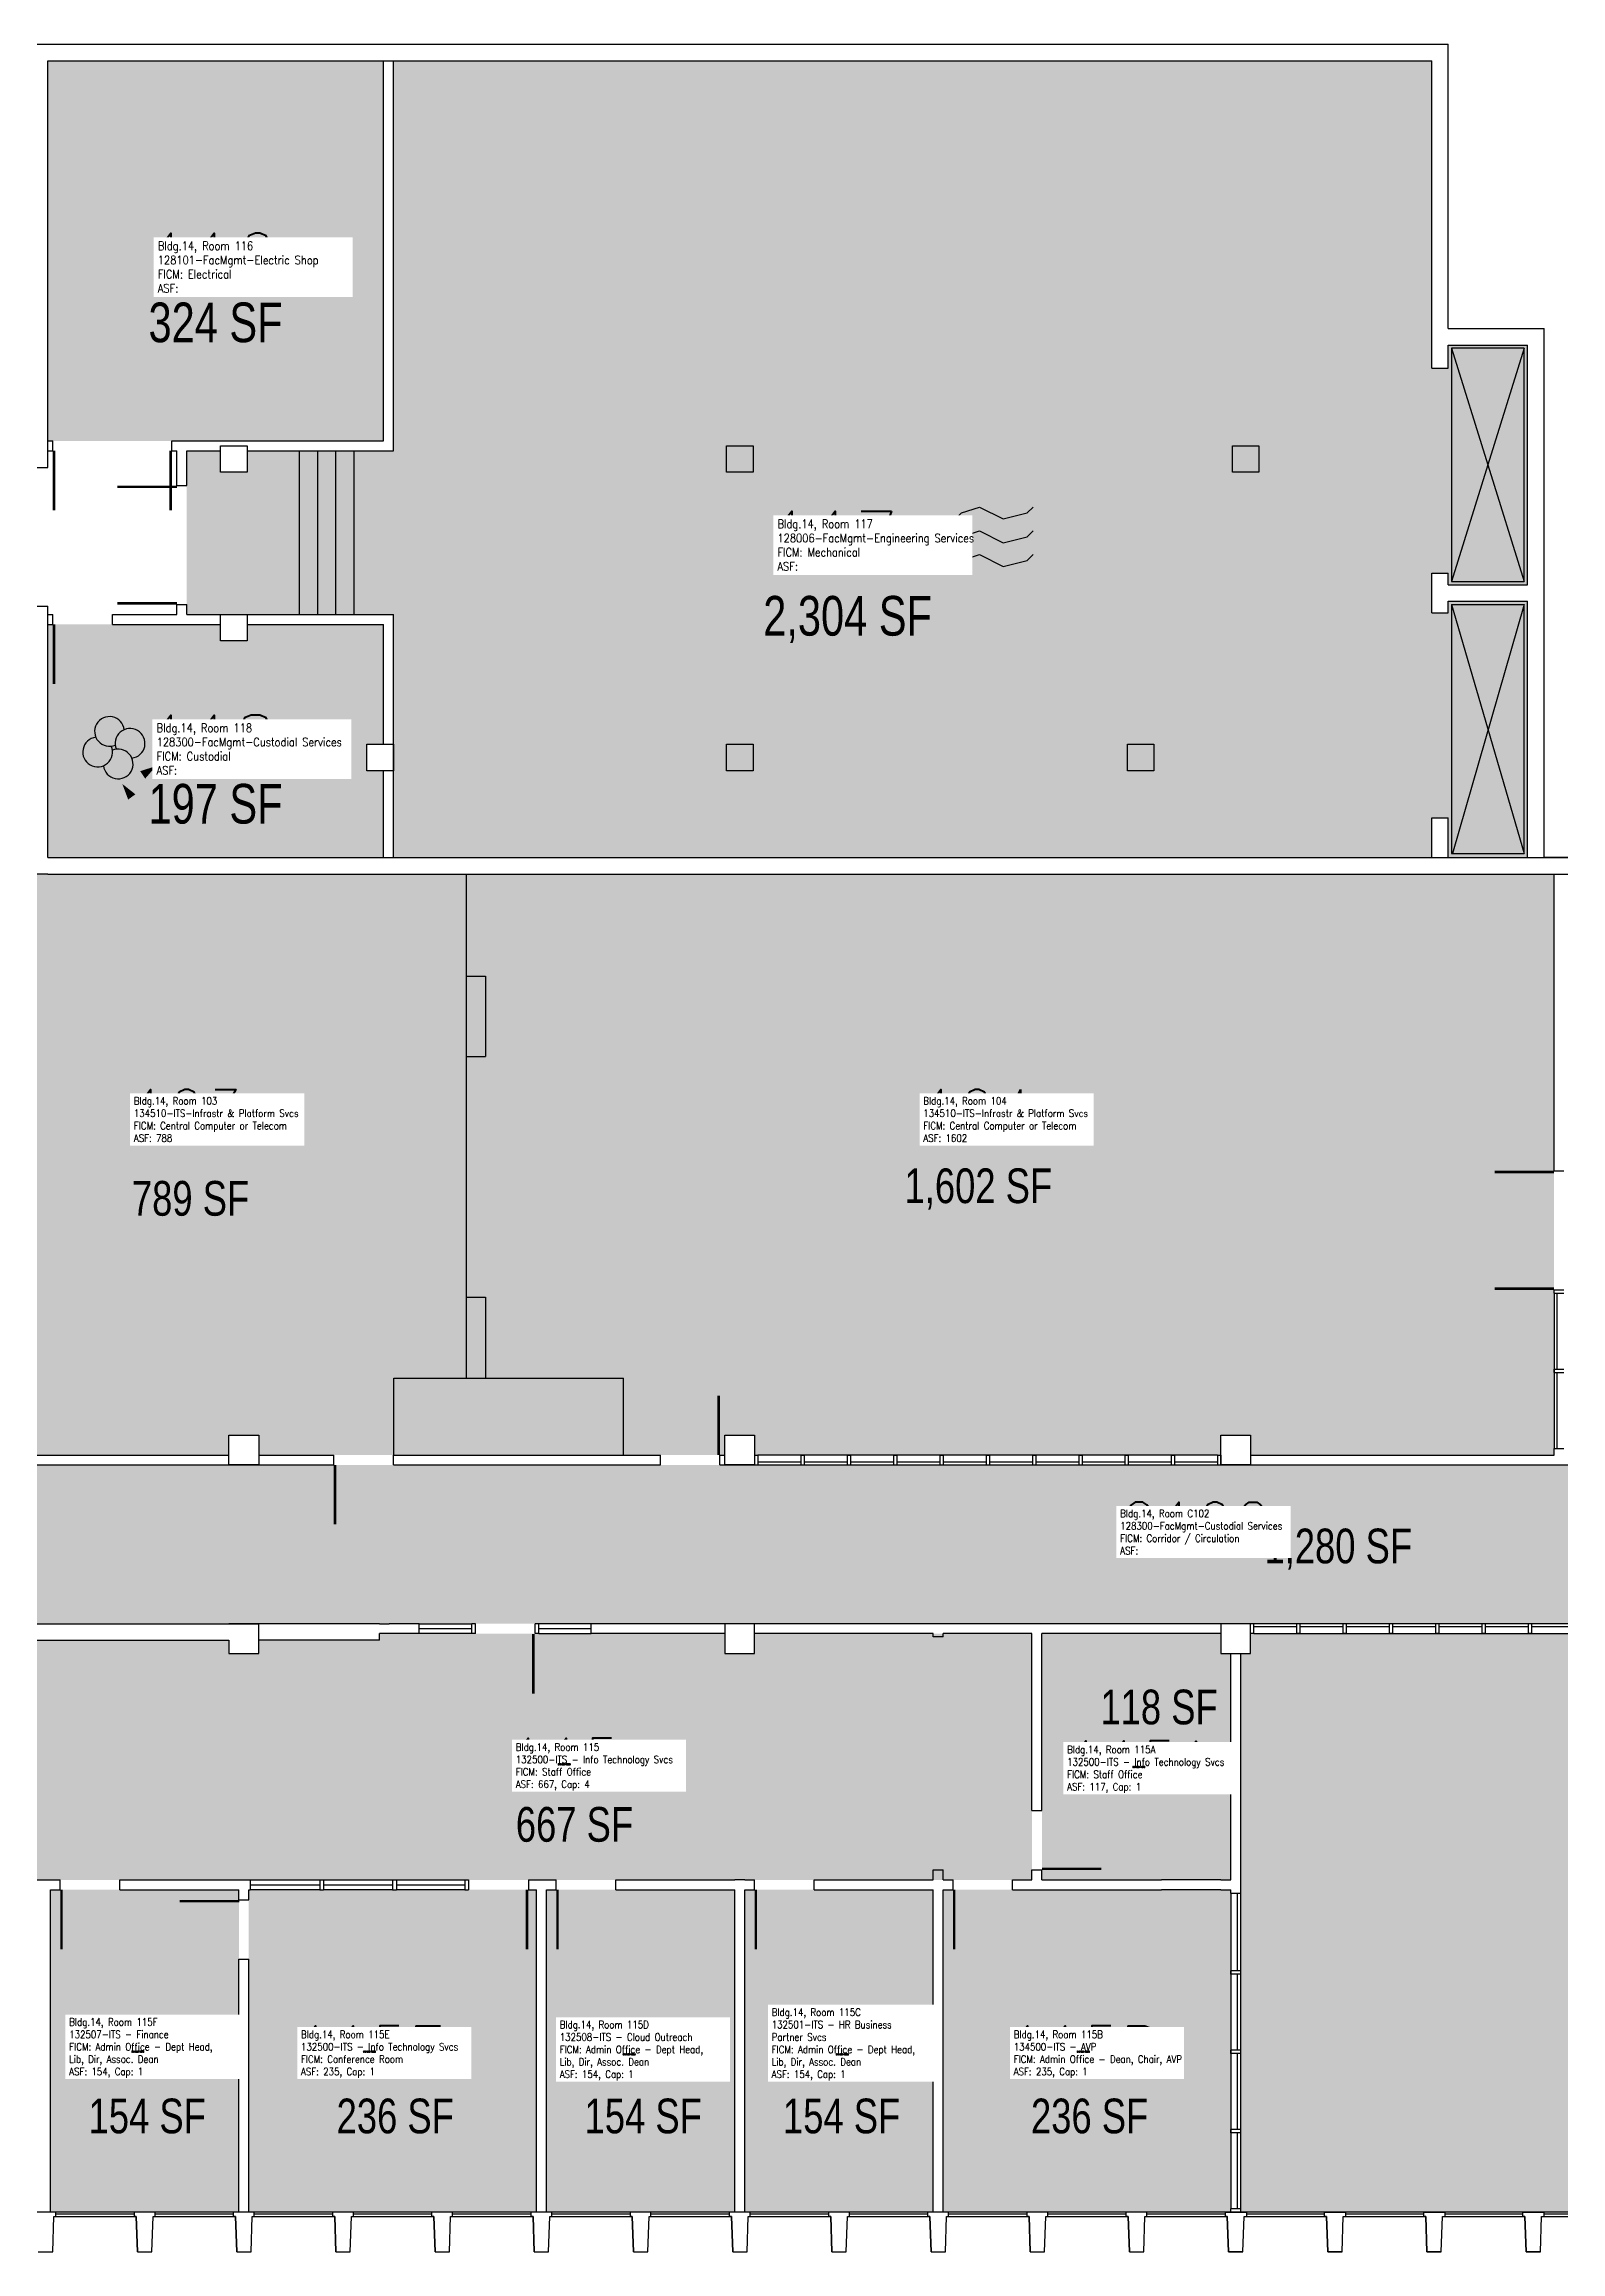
# Model space of a CAD drawing. Header units: inches. Extents: x -522 to 2084, y -844 to 492.
# Drawn here: x -2 to 915, y -844 to 492 of the extents above; entities that cross this region are included whole.
import ezdxf
from ezdxf.enums import TextEntityAlignment as Align

# ---------------------------------------------------------------- set-up
doc = ezdxf.new("R2010")
doc.units = ezdxf.units.IN
doc.header["$LTSCALE"] = 100
doc.header["$MEASUREMENT"] = 0
doc.layers.get('0').update_dxf_attribs({"linetype": 'CONTINUOUS'})
for name, color, linetype in [('A-DOOR', 2, 'CONTINUOUS'), ('A-FLOR', 3, 'CONTINUOUS'), ('A-GLAZ', 1, 'CONTINUOUS'), ('A-GLAZ-SILL', 2, 'CONTINUOUS'), ('A-IDEN-CNUM', 7, 'CONTINUOUS'), ('A-IDEN-ICON', 4, 'CONTINUOUS'), ('A-IDEN-RNUM', 7, 'CONTINUOUS'), ('A-IDEN-SNUM', 4, 'CONTINUOUS'), ('A-IDEN-VNUM', 4, 'CONTINUOUS'), ('A-WALL', 5, 'CONTINUOUS'), ('AREA-TEXT', 3, 'CONTINUOUS'), ('Rooms-Category-Color', 7, 'CONTINUOUS'), ('Rooms-College-Color', 7, 'CONTINUOUS'), ('Rooms-Department-Color', 7, 'CONTINUOUS'), ('Rooms-Division-Color', 7, 'CONTINUOUS'), ('Rooms-Information', 7, 'CONTINUOUS')]:
    doc.layers.add(name, color=color, linetype=linetype)
doc.styles.add('AREA', font='arial.ttf', dxfattribs={"width": 0.75, "height": 24})
doc.styles.add('ROOMSNUMBER', font='TXT.SHX', dxfattribs={"height": 0.03})
doc.styles.add('ROOMVNUMBER', font='simplex.shx', dxfattribs={"width": 0.85})

# ---------------------------------------------------------------- blocks, each defined once
blk = doc.blocks.new('CPGRNDS')
at = {"const_width": 0.015}
blk.add_lwpolyline([(0.0221, -0.0007, -0.459437), (-0.0032, -0.0825, 2.614735)], format="xyb", dxfattribs=at)
for points in [[(0.0335, -0.0307, 0.015, 0, 0), (0.056, -0.0158, 0, 0, 0)], [(0.0151, -0.0677, 0.015, 0, 0), (-0.0007, -0.046, 0, 0, 0)]]:
    blk.add_lwpolyline(points, format="xyseb")
for centre, start, end in [((-0.0223, 0.0423), 6.8699, 293.1301), ((0.0123, 0.0223), 276.8699, 203.1301), ((-0.0423, 0.0077), 96.8699, 23.1301), ((-0.0077, -0.0123), 186.8699, 113.1301)]:
    blk.add_arc(centre, 0.025, start, end)
blk = doc.blocks.new('CPELECT')
blk.add_lwpolyline([(0.0623, 0.0629, 0, 0.03, 0), (0.0105, -0.0168, 0.03, 0.03, 0), (-0.0105, 0.0068, 0.03, 0, 0), (-0.0623, -0.0729, 0.03, 0, 0)], format="xyseb")
blk = doc.blocks.new('CPMECH')
for p, q in [((0.015, 0.035), (0.045, 0.045)), ((0.045, 0.045), (0.085, 0.025)), ((0.125, 0.035), (0.135, 0.045)), ((0.005, 0.025), (0.015, 0.035)), ((0.015, -0.005), (0.045, 0.005)), ((0.045, 0.005), (0.085, -0.015)), ((0.085, 0.025), (0.125, 0.035)), ((0.125, -0.005), (0.135, 0.005)), ((0.005, -0.015), (0.015, -0.005)), ((0.015, -0.045), (0.045, -0.035)), ((0.045, -0.035), (0.085, -0.055)), ((0.085, -0.015), (0.125, -0.005)), ((0.125, -0.045), (0.135, -0.035)), ((0.005, -0.055), (0.015, -0.045)), ((0.085, -0.055), (0.125, -0.045))]:
    blk.add_line(p, q)
for points in [[(-0.025, -0.005, 0, 0.02, 0), (-0.025, 0.035, 0.02, 0.02, 0), (-0.025, 0.055, 0.02, 0, 0), (-0.025, 0.065, 0, 0, 0)], [(-0.025, -0.005, 0, 0.02, 0), (-0.025, -0.045, 0.02, 0.02, 0), (-0.025, -0.065, 0.02, 0, 0), (-0.025, -0.075, 0, 0, 0)]]:
    blk.add_lwpolyline(points, format="xyseb")
at = {"const_width": 0.0075}
blk.add_lwpolyline([(-0.0682, -0.0069, 1), (-0.0618, -0.0031, 1)], format="xyb", close=True, dxfattribs=at)
at = {"const_width": 0.015}
blk.add_lwpolyline([(-0.025, -0.005), (-0.065, -0.005)], dxfattribs=at)

msp = doc.modelspace()

# ---------------------------------------------------------------- hatches: boundary and pattern name
at = {"layer": 'Rooms-Category-Color', "true_color": 0xadadad}
for points in [[(0, 482), (203, 482), (203, 252), (0, 252)], [(209, 482), (837, 482), (837, 296), (847, 296), (847, 310), (895, 310), (895, 165), (847, 165), (847, 172), (837, 172), (837, 148), (847, 148), (847, 155), (895, 155), (895, 0), (847, 0), (847, 24), (837, 24), (837, 0), (209, 0), (209, 147), (84, 147), (84, 246), (104.5, 246), (104.5, 233), (120.5, 233), (120.5, 246), (209, 246)], [(0, 141), (104.5, 141), (104.5, 131), (120.5, 131), (120.5, 141), (203, 141), (203, 68.5), (193, 68.5), (193, 52.5), (203, 52.5), (203, 0), (0, 0)], [(-179, -463.5), (-179, -367.5), (1740, -367.5), (1740, -459), (1736, -459), (1736, -463.5), (1724, -463.5), (1724, -465.5), (1684, -465.5), (1684, -463.5)]]:
    msp.add_hatch(color=253, dxfattribs=at).paths.add_polyline_path(points)
at = {"layer": 'Rooms-Category-Color', "true_color": 0xe3c5e1}
for points in [[(253.3, -361.5), (127.5, -361.5), (127.5, -349.5), (109.5, -349.5), (109.5, -361.5), (-70.5, -361.5), (-70.5, -10), (253.3, -10)], [(253.3, -10), (911, -10), (911, -361.5), (727.5, -361.5), (727.5, -349.5), (709.5, -349.5), (709.5, -361.5), (427.5, -361.5), (427.5, -349.5), (409.5, -349.5), (409.5, -361.5), (253.3, -361.5), (253.3, -315)]]:
    msp.add_hatch(color=254, dxfattribs=at).paths.add_polyline_path(points)
at = {"layer": 'Rooms-Category-Color', "true_color": 0xfa9ba3}
for points in [[(-59.3, -473.5), (109.5, -473.5), (109.5, -481.5), (127.5, -481.5), (127.5, -473.5), (200.5, -473.5), (200.5, -469.5), (409.5, -469.5), (409.5, -481.5), (427.5, -481.5), (427.5, -469.5), (595.2, -469.5), (595.2, -618.5), (-59.3, -618.5)], [(601.2, -469.5), (709.5, -469.5), (709.5, -481.5), (715.5, -481.5), (715.5, -618.5), (601.2, -618.5)], [(1309.5, -481.5), (1327.5, -481.5), (1327.5, -473.5), (1435.5, -473.5), (1435.5, -819.5), (1318.6, -819.5), (721.5, -819.5), (721.5, -481.5), (727.5, -481.5), (727.5, -469.5), (1009.5, -469.5), (1009.5, -481.5), (1027.5, -481.5), (1027.5, -469.5), (1309.5, -469.5)], [(1.5, -624.5), (115.5, -624.5), (115.5, -819.5), (1.5, -819.5)], [(121.5, -624.5), (295.5, -624.5), (295.5, -819.5), (121.5, -819.5)], [(301.5, -624.5), (415.5, -624.5), (415.5, -819.5), (301.5, -819.5)], [(421.5, -624.5), (535.5, -624.5), (535.5, -819.5), (421.5, -819.5)], [(541.5, -624.5), (715.5, -624.5), (715.5, -819.5), (541.5, -819.5)]]:
    msp.add_hatch(color=241, dxfattribs=at).paths.add_polyline_path(points)
at = {"layer": 'Rooms-College-Color', "true_color": 0xadadad}
for points in [[(0, 482), (203, 482), (203, 252), (0, 252)], [(209, 482), (837, 482), (837, 296), (847, 296), (847, 310), (895, 310), (895, 165), (847, 165), (847, 172), (837, 172), (837, 148), (847, 148), (847, 155), (895, 155), (895, 0), (847, 0), (847, 24), (837, 24), (837, 0), (209, 0), (209, 147), (84, 147), (84, 246), (104.5, 246), (104.5, 233), (120.5, 233), (120.5, 246), (209, 246)], [(0, 141), (104.5, 141), (104.5, 131), (120.5, 131), (120.5, 141), (203, 141), (203, 68.5), (193, 68.5), (193, 52.5), (203, 52.5), (203, 0), (0, 0)], [(-179, -463.5), (-179, -367.5), (1740, -367.5), (1740, -459), (1736, -459), (1736, -463.5), (1724, -463.5), (1724, -465.5), (1684, -465.5), (1684, -463.5)]]:
    msp.add_hatch(color=253, dxfattribs=at).paths.add_polyline_path(points)
at = {"layer": 'Rooms-College-Color', "true_color": 0x80bc67}
for points in [[(253.3, -361.5), (127.5, -361.5), (127.5, -349.5), (109.5, -349.5), (109.5, -361.5), (-70.5, -361.5), (-70.5, -10), (253.3, -10)], [(253.3, -10), (911, -10), (911, -361.5), (727.5, -361.5), (727.5, -349.5), (709.5, -349.5), (709.5, -361.5), (427.5, -361.5), (427.5, -349.5), (409.5, -349.5), (409.5, -361.5), (253.3, -361.5), (253.3, -315)], [(-59.3, -473.5), (109.5, -473.5), (109.5, -481.5), (127.5, -481.5), (127.5, -473.5), (200.5, -473.5), (200.5, -469.5), (409.5, -469.5), (409.5, -481.5), (427.5, -481.5), (427.5, -469.5), (595.2, -469.5), (595.2, -618.5), (-59.3, -618.5)], [(601.2, -469.5), (709.5, -469.5), (709.5, -481.5), (715.5, -481.5), (715.5, -618.5), (601.2, -618.5)], [(1309.5, -481.5), (1327.5, -481.5), (1327.5, -473.5), (1435.5, -473.5), (1435.5, -819.5), (1318.6, -819.5), (721.5, -819.5), (721.5, -481.5), (727.5, -481.5), (727.5, -469.5), (1009.5, -469.5), (1009.5, -481.5), (1027.5, -481.5), (1027.5, -469.5), (1309.5, -469.5)], [(1.5, -624.5), (115.5, -624.5), (115.5, -819.5), (1.5, -819.5)], [(121.5, -624.5), (295.5, -624.5), (295.5, -819.5), (121.5, -819.5)], [(301.5, -624.5), (415.5, -624.5), (415.5, -819.5), (301.5, -819.5)], [(421.5, -624.5), (535.5, -624.5), (535.5, -819.5), (421.5, -819.5)], [(541.5, -624.5), (715.5, -624.5), (715.5, -819.5), (541.5, -819.5)]]:
    msp.add_hatch(color=83, dxfattribs=at).paths.add_polyline_path(points)
at = {"layer": 'Rooms-Department-Color', "true_color": 0xacacac}
for points in [[(0, 482), (203, 482), (203, 252), (0, 252)], [(209, 482), (837, 482), (837, 296), (847, 296), (847, 310), (895, 310), (895, 165), (847, 165), (847, 172), (837, 172), (837, 148), (847, 148), (847, 155), (895, 155), (895, 0), (847, 0), (847, 24), (837, 24), (837, 0), (209, 0), (209, 147), (84, 147), (84, 246), (104.5, 246), (104.5, 233), (120.5, 233), (120.5, 246), (209, 246)], [(0, 141), (104.5, 141), (104.5, 131), (120.5, 131), (120.5, 141), (203, 141), (203, 68.5), (193, 68.5), (193, 52.5), (203, 52.5), (203, 0), (0, 0)], [(-179, -463.5), (-179, -367.5), (1740, -367.5), (1740, -459), (1736, -459), (1736, -463.5), (1724, -463.5), (1724, -465.5), (1684, -465.5), (1684, -463.5)]]:
    msp.add_hatch(color=253, dxfattribs=at).paths.add_polyline_path(points)
at = {"layer": 'Rooms-Department-Color', "true_color": 0xfa003f}
for points in [[(253.3, -361.5), (127.5, -361.5), (127.5, -349.5), (109.5, -349.5), (109.5, -361.5), (-70.5, -361.5), (-70.5, -10), (253.3, -10)], [(253.3, -10), (911, -10), (911, -361.5), (727.5, -361.5), (727.5, -349.5), (709.5, -349.5), (709.5, -361.5), (427.5, -361.5), (427.5, -349.5), (409.5, -349.5), (409.5, -361.5), (253.3, -361.5), (253.3, -315)], [(-59.3, -473.5), (109.5, -473.5), (109.5, -481.5), (127.5, -481.5), (127.5, -473.5), (200.5, -473.5), (200.5, -469.5), (409.5, -469.5), (409.5, -481.5), (427.5, -481.5), (427.5, -469.5), (595.2, -469.5), (595.2, -618.5), (-59.3, -618.5)], [(601.2, -469.5), (709.5, -469.5), (709.5, -481.5), (715.5, -481.5), (715.5, -618.5), (601.2, -618.5)], [(1309.5, -481.5), (1327.5, -481.5), (1327.5, -473.5), (1435.5, -473.5), (1435.5, -819.5), (1318.6, -819.5), (721.5, -819.5), (721.5, -481.5), (727.5, -481.5), (727.5, -469.5), (1009.5, -469.5), (1009.5, -481.5), (1027.5, -481.5), (1027.5, -469.5), (1309.5, -469.5)], [(1.5, -624.5), (115.5, -624.5), (115.5, -819.5), (1.5, -819.5)], [(121.5, -624.5), (295.5, -624.5), (295.5, -819.5), (121.5, -819.5)], [(301.5, -624.5), (415.5, -624.5), (415.5, -819.5), (301.5, -819.5)], [(421.5, -624.5), (535.5, -624.5), (535.5, -819.5), (421.5, -819.5)], [(541.5, -624.5), (715.5, -624.5), (715.5, -819.5), (541.5, -819.5)]]:
    msp.add_hatch(color=240, dxfattribs=at).paths.add_polyline_path(points)
at = {"layer": 'Rooms-Division-Color', "true_color": 0xadadad}
for points in [[(0, 482), (203, 482), (203, 252), (0, 252)], [(209, 482), (837, 482), (837, 296), (847, 296), (847, 310), (895, 310), (895, 165), (847, 165), (847, 172), (837, 172), (837, 148), (847, 148), (847, 155), (895, 155), (895, 0), (847, 0), (847, 24), (837, 24), (837, 0), (209, 0), (209, 147), (84, 147), (84, 246), (104.5, 246), (104.5, 233), (120.5, 233), (120.5, 246), (209, 246)], [(0, 141), (104.5, 141), (104.5, 131), (120.5, 131), (120.5, 141), (203, 141), (203, 68.5), (193, 68.5), (193, 52.5), (203, 52.5), (203, 0), (0, 0)], [(-179, -463.5), (-179, -367.5), (1740, -367.5), (1740, -459), (1736, -459), (1736, -463.5), (1724, -463.5), (1724, -465.5), (1684, -465.5), (1684, -463.5)]]:
    msp.add_hatch(color=253, dxfattribs=at).paths.add_polyline_path(points)
at = {"layer": 'Rooms-Division-Color', "true_color": 0xfa003f}
for points in [[(253.3, -361.5), (127.5, -361.5), (127.5, -349.5), (109.5, -349.5), (109.5, -361.5), (-70.5, -361.5), (-70.5, -10), (253.3, -10)], [(253.3, -10), (911, -10), (911, -361.5), (727.5, -361.5), (727.5, -349.5), (709.5, -349.5), (709.5, -361.5), (427.5, -361.5), (427.5, -349.5), (409.5, -349.5), (409.5, -361.5), (253.3, -361.5), (253.3, -315)], [(-59.3, -473.5), (109.5, -473.5), (109.5, -481.5), (127.5, -481.5), (127.5, -473.5), (200.5, -473.5), (200.5, -469.5), (409.5, -469.5), (409.5, -481.5), (427.5, -481.5), (427.5, -469.5), (595.2, -469.5), (595.2, -618.5), (-59.3, -618.5)], [(601.2, -469.5), (709.5, -469.5), (709.5, -481.5), (715.5, -481.5), (715.5, -618.5), (601.2, -618.5)], [(1309.5, -481.5), (1327.5, -481.5), (1327.5, -473.5), (1435.5, -473.5), (1435.5, -819.5), (1318.6, -819.5), (721.5, -819.5), (721.5, -481.5), (727.5, -481.5), (727.5, -469.5), (1009.5, -469.5), (1009.5, -481.5), (1027.5, -481.5), (1027.5, -469.5), (1309.5, -469.5)], [(1.5, -624.5), (115.5, -624.5), (115.5, -819.5), (1.5, -819.5)], [(121.5, -624.5), (295.5, -624.5), (295.5, -819.5), (121.5, -819.5)], [(301.5, -624.5), (415.5, -624.5), (415.5, -819.5), (301.5, -819.5)], [(421.5, -624.5), (535.5, -624.5), (535.5, -819.5), (421.5, -819.5)], [(541.5, -624.5), (715.5, -624.5), (715.5, -819.5), (541.5, -819.5)]]:
    msp.add_hatch(color=240, dxfattribs=at).paths.add_polyline_path(points)

# ---------------------------------------------------------------- linework, layer by layer
at = {"layer": 'A-DOOR'}
for points in [[(3.7, 246, 1.5, 1.5, 0), (3.7, 210, 0, 0, 0), (4.5, 210, 0, 0, 0.414214), (39, 247.5, 0, 0, 0.414214)], [(74.3, 246, 1.5, 1.5, 0), (74.3, 210, 0, 0, 0), (73.5, 210, 0, 0, -0.414214), (39, 247.5, 0, 0, -0.414214)], [(78, 224.2, 1.5, 1.5, 0), (42, 224.2, 0, 0, 0), (42, 223.5, 0, 0, 0.414214), (79.5, 189, 0, 0, 0.414214)], [(78, 153.7, 1.5, 1.5, 0), (42, 153.7, 0, 0, 0), (42, 154.5, 0, 0, -0.414214), (79.5, 189, 0, 0, -0.414214)], [(3.7, 141, 1.5, 1.5, 0), (3.7, 105, 0, 0, 0), (4.5, 105, 0, 0, 0.414214), (39, 142.5, 0, 0, 0.414214)], [(911, -190.3, 1.5, 1.5, 0), (875, -190.3, 0, 0, 0), (875, -191, 0, 0, 0.414214), (912.5, -225.5, 0, 0, 0.414214)], [(911, -260.8, 1.5, 1.5, 0), (875, -260.8, 0, 0, 0), (875, -260, 0, 0, -0.414214), (912.5, -225.5, 0, 0, -0.414214)], [(405.7, -361.5, 1.5, 1.5, 0), (405.7, -325.5, 0, 0, 0), (405, -325.5, 0, 0, 0.414214), (370.5, -363, 0, 0, 0.414214)], [(173.7, -367.5, 1.5, 1.5, 0), (173.7, -403.5, 0, 0, 0), (174.5, -403.5, 0, 0, 0.414214), (209, -366, 0, 0, 0.414214)], [(293.6, -469.8, 1.5, 1.5, 0), (293.6, -505.8, 0, 0, 0), (292.8, -505.8, 0, 0, -0.414214), (258.3, -468.3, 0, 0, -0.414214)], [(601.2, -611.8, 1.5, 1.5, 0), (637.2, -611.8, 0, 0, 0), (637.2, -611, 0, 0, 0.414214), (599.7, -576.5, 0, 0, 0.414214)], [(8.2, -624.5, 1.5, 1.5, 0), (8.2, -660.5, 0, 0, 0), (9, -660.5, 0, 0, 0.414214), (43.5, -623, 0, 0, 0.414214)], [(289.8, -624.5, 1.5, 1.5, 0), (289.8, -660.5, 0, 0, 0), (289.1, -660.5, 0, 0, -0.414214), (254.6, -623, 0, 0, -0.414214)], [(308.2, -624.5, 1.5, 1.5, 0), (308.2, -660.5, 0, 0, 0), (309, -660.5, 0, 0, 0.414214), (343.5, -623, 0, 0, 0.414214)], [(428.2, -624.5, 1.5, 1.5, 0), (428.2, -660.5, 0, 0, 0), (429, -660.5, 0, 0, 0.414214), (463.5, -623, 0, 0, 0.414214)], [(548.2, -624.5, 1.5, 1.5, 0), (548.2, -660.5, 0, 0, 0), (549, -660.5, 0, 0, 0.414214), (583.5, -623, 0, 0, 0.414214)], [(115.8, -631.4, 1.5, 1.5, 0), (79.8, -631.4, 0, 0, 0), (79.8, -632.1, 0, 0, 0.414214), (117.3, -666.6, 0, 0, 0.414214)]]:
    msp.add_lwpolyline(points, format="xyseb", dxfattribs=at)
at = {"layer": 'A-FLOR'}
for p, q in [((849, 308), (893, 167)), ((893, 308), (849, 167)), ((893, 308), (849, 308)), ((849, 308), (849, 167)), ((893, 167), (893, 308)), ((152, 246), (152, 147)), ((163, 246), (163, 147)), ((174, 246), (174, 147)), ((185, 246), (185, 147)), ((849, 167), (893, 167)), ((849, 153), (849, 2.5)), ((849, 153), (893, 2.5)), ((849, 153), (893, 153)), ((893, 153), (849.5, 2.5)), ((893, 2.5), (893, 153)), ((849, 2.5), (893, 2.5)), ((253.3, -315), (253.3, -10)), ((1926, 0), (905, 0)), ((253.3, -71.9), (264.6, -71.9)), ((264.6, -71.9), (264.6, -120.4)), ((253.3, -120.4), (264.6, -120.4)), ((253.3, -265.9), (264.6, -265.9)), ((264.6, -265.9), (264.6, -315)), ((209.3, -315), (348.2, -315)), ((209.3, -361.5), (209.3, -315)), ((348.2, -361.5), (348.2, -315)), ((2.9, -843.5), (3.6, -822.1)), ((3.6, -822.1), (53.5, -822.1)), ((53.5, -822.1), (54.2, -843.5)), ((62.9, -843.5), (63.6, -822.1)), ((63.6, -822.1), (113.5, -822.1)), ((113.5, -822.1), (114.2, -843.5)), ((122.9, -843.5), (123.6, -822.1)), ((123.6, -822.1), (173.5, -822.1)), ((173.5, -822.1), (174.2, -843.5)), ((182.9, -843.5), (183.6, -822.1)), ((183.6, -822.1), (233.5, -822.1)), ((233.5, -822.1), (234.2, -843.5)), ((242.9, -843.5), (243.6, -822.1)), ((243.6, -822.1), (293.5, -822.1)), ((293.5, -822.1), (294.2, -843.5)), ((302.9, -843.5), (303.6, -822.1)), ((303.6, -822.1), (353.5, -822.1)), ((353.5, -822.1), (354.2, -843.5)), ((362.9, -843.5), (363.6, -822.1)), ((363.6, -822.1), (413.5, -822.1)), ((413.5, -822.1), (414.2, -843.5)), ((422.9, -843.5), (423.6, -822.1)), ((423.6, -822.1), (473.5, -822.1)), ((473.5, -822.1), (474.2, -843.5)), ((482.9, -843.5), (483.6, -822.1)), ((483.6, -822.1), (533.5, -822.1)), ((533.5, -822.1), (534.2, -843.5)), ((542.9, -843.5), (543.6, -822.1)), ((543.6, -822.1), (593.5, -822.1)), ((593.5, -822.1), (594.2, -843.5)), ((602.9, -843.5), (603.6, -822.1)), ((603.6, -822.1), (653.5, -822.1)), ((653.5, -822.1), (654.2, -843.5)), ((662.9, -843.5), (663.6, -822.1)), ((663.6, -822.1), (713.4, -822.1)), ((713.4, -822.1), (714.1, -843.5)), ((722.8, -843.5), (723.5, -822.1)), ((723.5, -822.1), (773.4, -822.1)), ((773.4, -822.1), (774.1, -843.5)), ((782.8, -843.5), (783.5, -822.1)), ((783.5, -822.1), (833.4, -822.1)), ((833.4, -822.1), (834.1, -843.5)), ((842.8, -843.5), (843.5, -822.1)), ((843.5, -822.1), (893.4, -822.1)), ((893.4, -822.1), (894.1, -843.5)), ((902.8, -843.5), (903.5, -822.1)), ((903.5, -822.1), (953.4, -822.1)), ((-5.8, -843.5), (2.9, -843.5)), ((54.2, -843.5), (62.9, -843.5)), ((114.2, -843.5), (122.9, -843.5)), ((174.2, -843.5), (182.9, -843.5)), ((234.2, -843.5), (242.9, -843.5)), ((294.2, -843.5), (302.9, -843.5)), ((354.2, -843.5), (362.9, -843.5)), ((414.2, -843.5), (422.9, -843.5)), ((474.2, -843.5), (482.9, -843.5)), ((534.2, -843.5), (542.9, -843.5)), ((594.2, -843.5), (602.9, -843.5)), ((654.2, -843.5), (662.9, -843.5)), ((714.1, -843.5), (722.8, -843.5)), ((774.1, -843.5), (782.8, -843.5)), ((834.1, -843.5), (842.8, -843.5)), ((894.1, -843.5), (902.8, -843.5))]:
    msp.add_line(p, q, dxfattribs=at)
at = {"layer": 'A-GLAZ'}
for p, q in [((913, -309.5), (913, -263.5)), ((913, -357.5), (913, -311.5)), ((429.5, -365.5), (455.5, -365.5)), ((457.5, -365.5), (483.5, -365.5)), ((485.5, -365.5), (511.5, -365.5)), ((513.5, -365.5), (539.5, -365.5)), ((541.5, -365.5), (567.5, -365.5)), ((569.5, -365.5), (595.5, -365.5)), ((597.5, -365.5), (623.5, -365.5)), ((625.5, -365.5), (651.5, -365.5)), ((653.5, -365.5), (679.5, -365.5)), ((681.5, -365.5), (707.5, -365.5)), ((224.5, -466.5), (256.5, -466.5)), ((297, -466.5), (328.6, -466.5)), ((755.5, -465.5), (729.5, -465.5)), ((783.5, -465.5), (757.5, -465.5)), ((811.5, -465.5), (785.5, -465.5)), ((839.5, -465.5), (813.5, -465.5)), ((867.5, -465.5), (841.5, -465.5)), ((895.5, -465.5), (869.5, -465.5)), ((923.5, -465.5), (897.5, -465.5)), ((122.4, -621.5), (164.5, -621.5)), ((166.8, -621.5), (208.5, -621.5)), ((210.9, -621.5), (252.2, -621.5)), ((719.5, -673.5), (719.5, -626.5)), ((719.5, -721.5), (719.5, -675.5)), ((719.5, -769.5), (719.5, -723.5)), ((719.5, -817.5), (719.5, -771.5)), ((52.1, -820.8), (4.8, -820.8)), ((112.1, -820.8), (64.8, -820.8)), ((172.1, -820.8), (124.8, -820.8)), ((232.1, -820.8), (184.8, -820.8)), ((292.1, -820.8), (244.8, -820.8)), ((352.1, -820.8), (304.8, -820.8)), ((412.1, -820.8), (364.8, -820.8)), ((472.1, -820.8), (424.8, -820.8)), ((532.1, -820.8), (484.8, -820.8)), ((592.1, -820.8), (544.8, -820.8)), ((652.1, -820.8), (604.8, -820.8)), ((712.2, -820.8), (664.8, -820.8)), ((772.2, -820.8), (724.9, -820.8)), ((832.2, -820.8), (784.9, -820.8)), ((892.2, -820.8), (844.9, -820.8)), ((952.2, -820.8), (904.9, -820.8))]:
    msp.add_line(p, q, dxfattribs=at)
at = {"layer": 'A-GLAZ-SILL'}
for p, q in [((911, -263.5), (911, -357.5)), ((707.5, -361.5), (429.5, -361.5)), ((429.5, -367.5), (707.5, -367.5)), ((224.5, -463.5), (256.5, -463.5)), ((328.6, -463.5), (297, -463.5)), ((1007.5, -463.5), (729.5, -463.5)), ((256.5, -469.5), (224.5, -469.5)), ((297, -469.5), (328.6, -469.5)), ((729.5, -469.5), (1007.5, -469.5)), ((122.4, -618.5), (164.5, -618.5)), ((164.5, -624.5), (122.4, -624.5)), ((166.8, -618.5), (208.5, -618.5)), ((208.5, -624.5), (166.8, -624.5)), ((210.9, -618.5), (252.2, -618.5)), ((252.2, -624.5), (210.9, -624.5)), ((721.5, -817.5), (721.5, -626.5)), ((1732.4, -819.5), (-175.2, -819.5)), ((3.6, -822.1), (53.5, -822.1)), ((63.6, -822.1), (113.5, -822.1)), ((123.6, -822.1), (173.5, -822.1)), ((183.6, -822.1), (233.5, -822.1)), ((243.6, -822.1), (293.5, -822.1)), ((303.6, -822.1), (353.5, -822.1)), ((363.6, -822.1), (413.5, -822.1)), ((423.6, -822.1), (473.5, -822.1)), ((483.6, -822.1), (533.5, -822.1)), ((543.6, -822.1), (593.5, -822.1)), ((603.6, -822.1), (653.5, -822.1)), ((663.6, -822.1), (713.5, -822.1)), ((723.6, -822.1), (773.4, -822.1)), ((783.5, -822.1), (833.4, -822.1)), ((843.5, -822.1), (893.4, -822.1)), ((903.5, -822.1), (953.4, -822.1))]:
    msp.add_line(p, q, dxfattribs=at)
at = {"layer": 'A-WALL'}
for p, q in [((-10, 492), (847, 492)), ((0, 236), (0, 482)), ((0, 482), (837, 482)), ((203, 252), (203, 482)), ((209, 246), (209, 482)), ((837, 296), (837, 482)), ((847, 320), (847, 492)), ((847, 320), (905, 320)), ((847, 296), (847, 310)), ((847, 310), (895, 310)), ((895, 165), (895, 310)), ((905, 0), (905, 320)), ((837, 296), (847, 296)), ((0, 252), (3, 252)), ((0, 246), (3, 246)), ((3, 246), (3, 252)), ((75, 252), (203, 252)), ((75, 246), (75, 252)), ((75, 246), (78, 246)), ((78, 225), (78, 246)), ((84, 225), (84, 246)), ((84, 246), (104.5, 246)), ((104.5, 249), (120.5, 249)), ((104.5, 233), (104.5, 249)), ((120.5, 249), (120.5, 233)), ((120.5, 246), (209, 246)), ((410.5, 233), (410.5, 249)), ((410.5, 249), (426.5, 249)), ((426.5, 249), (426.5, 233)), ((716.5, 233), (716.5, 249)), ((716.5, 249), (732.5, 249)), ((732.5, 249), (732.5, 233)), ((-10, 236), (0, 236)), ((120.5, 233), (104.5, 233)), ((426.5, 233), (410.5, 233)), ((732.5, 233), (716.5, 233)), ((78, 225), (84, 225)), ((837, 148), (837, 172)), ((837, 172), (847, 172)), ((847, 165), (847, 172)), ((847, 165), (895, 165)), ((-15, 152), (0, 152)), ((0, 0), (0, 152)), ((0, 147), (3, 147)), ((3, 141), (3, 147)), ((39, 147), (78, 147)), ((39, 141), (39, 147)), ((78, 153), (84, 153)), ((78, 147), (78, 153)), ((84, 147), (84, 153)), ((84, 147), (209, 147)), ((104.5, 131), (104.5, 147)), ((104.5, 147), (120.5, 147)), ((120.5, 147), (120.5, 131)), ((209, 0), (209, 147)), ((837, 148), (847, 148)), ((847, 155), (895, 155)), ((847, 148), (847, 155)), ((895, 0), (895, 155)), ((0, 141), (3, 141)), ((39, 141), (104.5, 141)), ((120.5, 141), (203, 141)), ((203, 68.5), (203, 141)), ((120.5, 131), (104.5, 131)), ((193, 68.5), (209, 68.5)), ((193, 52.5), (193, 68.5)), ((209, 68.5), (209, 52.5)), ((410.5, 52.5), (410.5, 68.5)), ((410.5, 68.5), (426.5, 68.5)), ((426.5, 68.5), (426.5, 52.5)), ((653, 52.5), (653, 68.5)), ((653, 68.5), (669, 68.5)), ((669, 68.5), (669, 52.5)), ((209, 52.5), (193, 52.5)), ((203, 0), (203, 52.5)), ((426.5, 52.5), (410.5, 52.5)), ((669, 52.5), (653, 52.5)), ((837, 24), (847, 24)), ((837, 0), (837, 24)), ((847, 0), (847, 24)), ((0, 0), (1, 0)), ((0, 0), (1, 0)), ((0, 0), (1, 0)), ((0, 0), (1, 0)), ((0, -10), (-121.5, -10)), ((0, 0), (1926, 0)), ((0, -10), (1916, -10)), ((911, -189.5), (911, -10)), ((911, -189.5), (917, -189.5)), ((911, -263.5), (911, -261.5)), ((911, -261.5), (917, -261.5)), ((911, -263.5), (917, -263.5)), ((911, -311.5), (911, -309.5)), ((911, -309.5), (917, -309.5)), ((911, -311.5), (917, -311.5)), ((109.5, -367.5), (109.5, -349.5)), ((109.5, -349.5), (127.5, -349.5)), ((127.5, -349.5), (127.5, -367.5)), ((409.5, -367.5), (409.5, -349.5)), ((409.5, -349.5), (427.5, -349.5)), ((427.5, -349.5), (427.5, -367.5)), ((709.5, -367.5), (709.5, -349.5)), ((709.5, -349.5), (727.5, -349.5)), ((727.5, -349.5), (727.5, -367.5)), ((911, -357.5), (917, -357.5)), ((911, -361.5), (911, -357.5)), ((-133.5, -367.5), (173, -367.5)), ((-70.5, -361.5), (109.5, -361.5)), ((127.5, -367.5), (109.5, -367.5)), ((127.5, -361.5), (173, -361.5)), ((173, -367.5), (173, -361.5)), ((209, -367.5), (209, -361.5)), ((209, -361.5), (370.5, -361.5)), ((209, -367.5), (370.5, -367.5)), ((370.5, -367.5), (370.5, -361.5)), ((406.5, -361.5), (409.5, -361.5)), ((406.5, -367.5), (406.5, -361.5)), ((406.5, -367.5), (429.5, -367.5)), ((427.5, -367.5), (409.5, -367.5)), ((427.5, -361.5), (429.5, -361.5)), ((429.5, -361.5), (429.5, -367.5)), ((455.5, -361.5), (457.5, -361.5)), ((455.5, -361.5), (455.5, -367.5)), ((455.5, -367.5), (457.5, -367.5)), ((457.5, -361.5), (457.5, -367.5)), ((483.5, -361.5), (485.5, -361.5)), ((483.5, -361.5), (483.5, -367.5)), ((483.5, -367.5), (485.5, -367.5)), ((485.5, -361.5), (485.5, -367.5)), ((511.5, -361.5), (513.5, -361.5)), ((511.5, -361.5), (511.5, -367.5)), ((511.5, -367.5), (513.5, -367.5)), ((513.5, -361.5), (513.5, -367.5)), ((539.5, -361.5), (541.5, -361.5)), ((539.5, -361.5), (539.5, -367.5)), ((539.5, -367.5), (541.5, -367.5)), ((541.5, -361.5), (541.5, -367.5)), ((567.5, -361.5), (569.5, -361.5)), ((567.5, -361.5), (567.5, -367.5)), ((567.5, -367.5), (569.5, -367.5)), ((569.5, -361.5), (569.5, -367.5)), ((595.5, -361.5), (597.5, -361.5)), ((595.5, -361.5), (595.5, -367.5)), ((595.5, -367.5), (597.5, -367.5)), ((597.5, -361.5), (597.5, -367.5)), ((623.5, -361.5), (625.5, -361.5)), ((623.5, -361.5), (623.5, -367.5)), ((623.5, -367.5), (625.5, -367.5)), ((625.5, -361.5), (625.5, -367.5)), ((651.5, -361.5), (653.5, -361.5)), ((651.5, -361.5), (651.5, -367.5)), ((651.5, -367.5), (653.5, -367.5)), ((653.5, -361.5), (653.5, -367.5)), ((679.5, -361.5), (681.5, -361.5)), ((679.5, -361.5), (679.5, -367.5)), ((679.5, -367.5), (681.5, -367.5)), ((681.5, -361.5), (681.5, -367.5)), ((707.5, -361.5), (709.5, -361.5)), ((707.5, -361.5), (707.5, -367.5)), ((707.5, -367.5), (1183.5, -367.5)), ((709.5, -361.5), (709.5, -367.5)), ((727.5, -367.5), (709.5, -367.5)), ((727.5, -361.5), (911, -361.5)), ((-22, -463.5), (127.5, -463.5)), ((127.5, -463.5), (109.5, -463.5)), ((200.5, -463.5), (127.5, -463.5)), ((127.5, -481.5), (127.5, -463.5)), ((200.5, -463.5), (206.5, -463.5)), ((224.5, -463.5), (206.5, -463.5)), ((224.5, -469.5), (224.5, -463.5)), ((258.7, -463.5), (256.5, -463.5)), ((256.5, -469.5), (256.5, -463.5)), ((258.7, -469.5), (258.7, -463.5)), ((297, -463.5), (294.8, -463.5)), ((294.8, -469.5), (294.8, -463.5)), ((297, -469.5), (297, -463.5)), ((409.5, -463.5), (328.6, -463.5)), ((328.6, -469.5), (328.6, -463.5)), ((427.5, -463.5), (409.5, -463.5)), ((409.5, -463.5), (409.5, -481.5)), ((547.5, -463.5), (427.5, -463.5)), ((427.5, -481.5), (427.5, -463.5)), ((583.5, -463.5), (547.5, -463.5)), ((709.5, -463.5), (583.5, -463.5)), ((727.5, -463.5), (709.5, -463.5)), ((709.5, -463.5), (709.5, -481.5)), ((729.5, -463.5), (727.5, -463.5)), ((727.5, -481.5), (727.5, -463.5)), ((729.5, -469.5), (729.5, -463.5)), ((757.5, -463.5), (755.5, -463.5)), ((755.5, -469.5), (755.5, -463.5)), ((757.5, -469.5), (757.5, -463.5)), ((785.5, -463.5), (783.5, -463.5)), ((783.5, -469.5), (783.5, -463.5)), ((785.5, -469.5), (785.5, -463.5)), ((813.5, -463.5), (811.5, -463.5)), ((811.5, -469.5), (811.5, -463.5)), ((813.5, -469.5), (813.5, -463.5)), ((841.5, -463.5), (839.5, -463.5)), ((839.5, -469.5), (839.5, -463.5)), ((841.5, -469.5), (841.5, -463.5)), ((869.5, -463.5), (867.5, -463.5)), ((867.5, -469.5), (867.5, -463.5)), ((869.5, -469.5), (869.5, -463.5)), ((897.5, -463.5), (895.5, -463.5)), ((895.5, -469.5), (895.5, -463.5)), ((897.5, -469.5), (897.5, -463.5)), ((-22, -473.5), (109.5, -473.5)), ((109.5, -473.5), (109.5, -481.5)), ((200.5, -473.5), (127.5, -473.5)), ((200.5, -473.5), (200.5, -469.5)), ((206.5, -469.5), (200.5, -469.5)), ((224.5, -469.5), (206.5, -469.5)), ((258.7, -469.5), (256.5, -469.5)), ((297, -469.5), (294.8, -469.5)), ((409.5, -469.5), (328.6, -469.5)), ((535.5, -469.5), (427.5, -469.5)), ((535.5, -471.5), (535.5, -469.5)), ((541.5, -471.5), (535.5, -471.5)), ((541.5, -471.5), (541.5, -469.5)), ((547.5, -469.5), (541.5, -469.5)), ((583.5, -469.5), (547.5, -469.5)), ((595.2, -469.5), (583.5, -469.5)), ((595.2, -576.5), (595.2, -469.5)), ((601.2, -576.5), (601.2, -469.5)), ((709.5, -469.5), (601.2, -469.5)), ((729.5, -469.5), (727.5, -469.5)), ((757.5, -469.5), (755.5, -469.5)), ((785.5, -469.5), (783.5, -469.5)), ((813.5, -469.5), (811.5, -469.5)), ((841.5, -469.5), (839.5, -469.5)), ((869.5, -469.5), (867.5, -469.5)), ((897.5, -469.5), (895.5, -469.5)), ((109.5, -481.5), (127.5, -481.5)), ((409.5, -481.5), (427.5, -481.5)), ((709.5, -481.5), (727.5, -481.5)), ((715.5, -618.5), (715.5, -481.5)), ((721.5, -626.5), (721.5, -481.5)), ((595.2, -576.5), (601.2, -576.5)), ((535.5, -612.5), (541.5, -612.5)), ((535.5, -618.5), (535.5, -612.5)), ((541.5, -618.5), (541.5, -612.5)), ((595.2, -612.5), (601.2, -612.5)), ((595.2, -618.5), (595.2, -612.5)), ((601.2, -618.5), (601.2, -612.5)), ((-10.5, -618.5), (7.5, -618.5)), ((1.5, -624.5), (7.5, -624.5)), ((1.5, -819.5), (1.5, -624.5)), ((7.5, -624.5), (7.5, -618.5)), ((43.5, -624.5), (43.5, -618.5)), ((43.5, -618.5), (122.4, -618.5)), ((43.5, -624.5), (115.5, -624.5)), ((115.5, -630.5), (115.5, -624.5)), ((121.5, -630.5), (121.5, -624.5)), ((121.5, -624.5), (122.4, -624.5)), ((122.4, -618.5), (122.4, -624.5)), ((164.5, -618.5), (166.8, -618.5)), ((164.5, -618.5), (164.5, -624.5)), ((164.5, -624.5), (166.8, -624.5)), ((166.8, -618.5), (166.8, -624.5)), ((208.5, -618.5), (210.9, -618.5)), ((208.5, -618.5), (208.5, -624.5)), ((208.5, -624.5), (210.9, -624.5)), ((210.9, -618.5), (210.9, -624.5)), ((252.2, -618.5), (254.5, -618.5)), ((252.2, -618.5), (252.2, -624.5)), ((252.2, -624.5), (254.5, -624.5)), ((254.5, -618.5), (254.5, -624.5)), ((290.8, -618.5), (298.8, -618.5)), ((290.8, -618.5), (290.8, -624.5)), ((290.8, -624.5), (295.5, -624.5)), ((295.5, -819.5), (295.5, -624.5)), ((298.8, -618.5), (307.5, -618.5)), ((301.5, -624.5), (307.5, -624.5)), ((301.5, -819.5), (301.5, -624.5)), ((307.5, -624.5), (307.5, -618.5)), ((343.5, -618.5), (415.5, -618.5)), ((343.5, -624.5), (343.5, -618.5)), ((343.5, -624.5), (415.5, -624.5)), ((421.5, -618.5), (415.5, -618.5)), ((415.5, -819.5), (415.5, -624.5)), ((421.5, -618.5), (427.5, -618.5)), ((421.5, -624.5), (427.5, -624.5)), ((421.5, -819.5), (421.5, -624.5)), ((427.5, -624.5), (427.5, -618.5)), ((463.5, -618.5), (535.5, -618.5)), ((463.5, -624.5), (463.5, -618.5)), ((463.5, -624.5), (535.5, -624.5)), ((535.5, -819.5), (535.5, -624.5)), ((541.5, -618.5), (547.5, -618.5)), ((541.5, -624.5), (547.5, -624.5)), ((541.5, -819.5), (541.5, -624.5)), ((547.5, -624.5), (547.5, -618.5)), ((583.5, -618.5), (595.2, -618.5)), ((583.5, -624.5), (583.5, -618.5)), ((583.5, -624.5), (673.5, -624.5)), ((601.2, -618.5), (673.5, -618.5)), ((709.5, -618.5), (673.5, -618.5)), ((709.5, -624.5), (673.5, -624.5)), ((709.5, -618.5), (715.5, -618.5)), ((709.5, -624.5), (715.5, -624.5)), ((715.5, -626.5), (715.5, -624.5)), ((715.5, -626.5), (715.5, -817.5)), ((715.5, -626.5), (721.5, -626.5)), ((115.5, -630.5), (121.5, -630.5)), ((115.5, -666.5), (121.5, -666.5)), ((115.5, -819.5), (115.5, -666.5)), ((121.5, -819.5), (121.5, -666.5)), ((715.5, -675.5), (715.5, -673.5)), ((721.5, -673.5), (715.5, -673.5)), ((721.5, -675.5), (715.5, -675.5)), ((721.5, -675.5), (721.5, -673.5)), ((715.5, -723.5), (715.5, -721.5)), ((721.5, -721.5), (715.5, -721.5)), ((721.5, -723.5), (715.5, -723.5)), ((721.5, -723.5), (721.5, -721.5)), ((715.5, -771.5), (715.5, -769.5)), ((721.5, -769.5), (715.5, -769.5)), ((721.5, -771.5), (715.5, -771.5)), ((721.5, -771.5), (721.5, -769.5)), ((4.8, -819.5), (-7.9, -819.5)), ((2.9, -843.5), (3.6, -822.1)), ((3.6, -822.1), (4.8, -822.1)), ((4.8, -822.1), (4.8, -819.5)), ((64.8, -819.5), (52.1, -819.5)), ((52.1, -819.5), (52.1, -822.1)), ((53.5, -822.1), (52.1, -822.1)), ((54.2, -843.5), (53.5, -822.1)), ((62.9, -843.5), (63.6, -822.1)), ((63.6, -822.1), (64.8, -822.1)), ((64.8, -822.1), (64.8, -819.5)), ((124.8, -819.5), (112.1, -819.5)), ((112.1, -819.5), (112.1, -822.1)), ((113.5, -822.1), (112.1, -822.1)), ((114.2, -843.5), (113.5, -822.1)), ((122.9, -843.5), (123.6, -822.1)), ((123.6, -822.1), (124.8, -822.1)), ((124.8, -822.1), (124.8, -819.5)), ((184.8, -819.5), (172.1, -819.5)), ((172.1, -819.5), (172.1, -822.1)), ((173.5, -822.1), (172.1, -822.1)), ((174.2, -843.5), (173.5, -822.1)), ((182.9, -843.5), (183.6, -822.1)), ((183.6, -822.1), (184.8, -822.1)), ((184.8, -822.1), (184.8, -819.5)), ((244.8, -819.5), (232.1, -819.5)), ((232.1, -819.5), (232.1, -822.1)), ((233.5, -822.1), (232.1, -822.1)), ((234.2, -843.5), (233.5, -822.1)), ((242.9, -843.5), (243.6, -822.1)), ((243.6, -822.1), (244.8, -822.1)), ((244.8, -822.1), (244.8, -819.5)), ((304.8, -819.5), (292.1, -819.5)), ((292.1, -819.5), (292.1, -822.1)), ((293.5, -822.1), (292.1, -822.1)), ((294.2, -843.5), (293.5, -822.1)), ((302.9, -843.5), (303.6, -822.1)), ((303.6, -822.1), (304.8, -822.1)), ((304.8, -822.1), (304.8, -819.5)), ((364.8, -819.5), (352.1, -819.5)), ((352.1, -819.5), (352.1, -822.1)), ((353.5, -822.1), (352.1, -822.1)), ((354.2, -843.5), (353.5, -822.1)), ((362.9, -843.5), (363.6, -822.1)), ((363.6, -822.1), (364.8, -822.1)), ((364.8, -822.1), (364.8, -819.5)), ((424.8, -819.5), (412.1, -819.5)), ((412.1, -819.5), (412.1, -822.1)), ((413.5, -822.1), (412.1, -822.1)), ((414.2, -843.5), (413.5, -822.1)), ((422.9, -843.5), (423.6, -822.1)), ((423.6, -822.1), (424.8, -822.1)), ((424.8, -822.1), (424.8, -819.5)), ((484.8, -819.5), (472.1, -819.5)), ((472.1, -819.5), (472.1, -822.1)), ((473.5, -822.1), (472.1, -822.1)), ((474.2, -843.5), (473.5, -822.1)), ((482.9, -843.5), (483.6, -822.1)), ((483.6, -822.1), (484.8, -822.1)), ((484.8, -822.1), (484.8, -819.5)), ((544.8, -819.5), (532.1, -819.5)), ((532.1, -819.5), (532.1, -822.1)), ((533.5, -822.1), (532.1, -822.1)), ((534.2, -843.5), (533.5, -822.1)), ((542.9, -843.5), (543.6, -822.1)), ((543.6, -822.1), (544.8, -822.1)), ((544.8, -822.1), (544.8, -819.5)), ((604.8, -819.5), (592.1, -819.5)), ((592.1, -819.5), (592.1, -822.1)), ((593.5, -822.1), (592.1, -822.1)), ((594.2, -843.5), (593.5, -822.1)), ((602.9, -843.5), (603.6, -822.1)), ((603.6, -822.1), (604.8, -822.1)), ((604.8, -822.1), (604.8, -819.5)), ((664.8, -819.5), (652.1, -819.5)), ((652.1, -819.5), (652.1, -822.1)), ((653.5, -822.1), (652.1, -822.1)), ((654.2, -843.5), (653.5, -822.1)), ((662.9, -843.5), (663.6, -822.1)), ((663.6, -822.1), (664.8, -822.1)), ((664.8, -822.1), (664.8, -819.5)), ((712.2, -822.1), (712.2, -819.5)), ((712.2, -819.5), (724.9, -819.5)), ((713.4, -822.1), (712.2, -822.1)), ((714.1, -843.5), (713.4, -822.1)), ((721.5, -817.5), (715.5, -817.5)), ((715.5, -819.5), (715.5, -817.5)), ((721.5, -819.5), (721.5, -817.5)), ((722.8, -843.5), (723.5, -822.1)), ((723.5, -822.1), (724.9, -822.1)), ((724.9, -819.5), (724.9, -822.1)), ((772.2, -822.1), (772.2, -819.5)), ((772.2, -819.5), (784.9, -819.5)), ((773.4, -822.1), (772.2, -822.1)), ((774.1, -843.5), (773.4, -822.1)), ((782.8, -843.5), (783.5, -822.1)), ((783.5, -822.1), (784.9, -822.1)), ((784.9, -819.5), (784.9, -822.1)), ((832.2, -822.1), (832.2, -819.5)), ((832.2, -819.5), (844.9, -819.5)), ((833.4, -822.1), (832.2, -822.1)), ((834.1, -843.5), (833.4, -822.1)), ((842.8, -843.5), (843.5, -822.1)), ((843.5, -822.1), (844.9, -822.1)), ((844.9, -819.5), (844.9, -822.1)), ((892.2, -822.1), (892.2, -819.5)), ((892.2, -819.5), (904.9, -819.5)), ((893.4, -822.1), (892.2, -822.1)), ((894.1, -843.5), (893.4, -822.1)), ((902.8, -843.5), (903.5, -822.1)), ((903.5, -822.1), (904.9, -822.1)), ((904.9, -819.5), (904.9, -822.1)), ((-5.8, -843.5), (2.9, -843.5)), ((54.2, -843.5), (62.9, -843.5)), ((114.2, -843.5), (122.9, -843.5)), ((174.2, -843.5), (182.9, -843.5)), ((234.2, -843.5), (242.9, -843.5)), ((294.2, -843.5), (302.9, -843.5)), ((354.2, -843.5), (362.9, -843.5)), ((414.2, -843.5), (422.9, -843.5)), ((474.2, -843.5), (482.9, -843.5)), ((534.2, -843.5), (542.9, -843.5)), ((594.2, -843.5), (602.9, -843.5)), ((654.2, -843.5), (662.9, -843.5)), ((722.8, -843.5), (714.1, -843.5)), ((782.8, -843.5), (774.1, -843.5)), ((842.8, -843.5), (834.1, -843.5)), ((902.8, -843.5), (894.1, -843.5))]:
    msp.add_line(p, q, dxfattribs=at)

# ---------------------------------------------------------------- block references
at = {"layer": 'A-IDEN-ICON'}
for name, p, xscale, yscale, zscale, rotation in [('CPELECT', (130.3, 291.3), 360.0000000000912, 360.0000000000912, 360.0000000000912, 178.0562718197971), ('CPMECH', (547.3, 195.8), 360, 360, 360, 359.9999999924406), ('CPGRNDS', (45.3, 61), 360, 360, 360, 359.9999999924406)]:
    msp.add_blockref(name, p, dxfattribs=dict(at, xscale=xscale, yscale=yscale, zscale=zscale, rotation=rotation))

# ---------------------------------------------------------------- texts
at = {"layer": 'A-IDEN-CNUM', "style": 'ROOMSNUMBER', "width": 0.85}
for s, p in [('CAD #014-0_0116-00', (99.3, 356.7)), ('CAD #014-0_0117-00', (474.9, 188.5)), ('CAD #014-0_0118-00', (99.3, 65.1))]:
    msp.add_text(s, height=1, rotation=360, dxfattribs=at).set_placement(p, align=Align.MIDDLE)
at = {"layer": 'A-IDEN-RNUM', "style": 'ROOMSNUMBER', "width": 0.85}
for s, p in [('0116-00', (99.3, 359.7)), ('0117-00', (474.9, 191.5)), ('0118-00', (99.3, 68.1)), ('0103-00', (83.9, -156.2)), ('0104-00', (562, -156.2)), ('C102-00', (691.1, -407.2)), ('0115-00', (312.3, -548.6)), ('0115-A0', (659.9, -550.2)), ('0115-F0', (54.4, -722.5)), ('0115-E0', (194.5, -722.5)), ('0115-D0', (351.6, -724.1)), ('0115-C0', (480.5, -724.1)), ('0115-B0', (626.3, -722.5))]:
    msp.add_text(s, height=1, rotation=360, dxfattribs=at).set_placement(p, align=Align.MIDDLE)
at = {"layer": 'A-IDEN-SNUM', "style": 'ROOMSNUMBER', "width": 0.85}
for s, p in [('0140011600', (99.3, 359.7)), ('0140011700', (474.9, 191.5)), ('0140011800', (99.3, 68.1)), ('0140010300', (83.9, -156.2)), ('0140010400', (562, -156.2)), ('0140C10200', (691.1, -407.2)), ('0140011500', (312.3, -548.6)), ('01400115A0', (659.9, -550.2)), ('01400115F0', (54.4, -722.5)), ('01400115E0', (194.5, -722.5)), ('01400115D0', (351.6, -724.1)), ('01400115C0', (480.5, -724.1)), ('01400115B0', (626.3, -722.5))]:
    msp.add_text(s, height=1, rotation=360, dxfattribs=at).set_placement(p, align=Align.MIDDLE)
at = {"layer": 'A-IDEN-VNUM', "style": 'ROOMVNUMBER', "width": 0.85}
for s, p in [('116', (99.3, 359.7)), ('117', (474.9, 191.5)), ('118', (99.3, 68.1))]:
    msp.add_text(s, height=36, rotation=360, dxfattribs=at).set_placement(p, align=Align.MIDDLE_CENTER)
for s, p in [('103', (83.9, -156.2)), ('104', (562, -156.2)), ('C102', (693.9, -405.8)), ('115', (312.3, -548.6)), ('115A', (659.9, -550.2)), ('115F', (54.4, -722.5)), ('115E', (194.5, -722.5)), ('115B', (626.3, -722.5)), ('115D', (351.6, -724.1)), ('115C', (480.5, -724.1))]:
    msp.add_text(s, height=31.5, dxfattribs=at).set_placement(p, align=Align.MIDDLE_CENTER)
at = {"layer": 'AREA-TEXT', "style": 'AREA', "width": 0.75}
for s, height, p in [('324 SF', 24, (101.4, 323.7)), ('2,304 SF', 24, (483.7, 146.2)), ('197 SF', 24, (101.4, 32.5)), ('789 SF', 21, (86.3, -206.2)), ('1,602 SF', 21, (562.8, -198.6)), ('1,280 SF', 21, (780.5, -416.5)), ('118 SF', 21, (672.1, -513.9)), ('667 SF', 21, (318.5, -584.9)), ('154 SF', 21, (60.1, -761.3)), ('236 SF', 21, (210.1, -761.3)), ('154 SF', 21, (360.1, -761.3)), ('154 SF', 21, (480.1, -761.3)), ('236 SF', 21, (630.1, -761.3))]:
    msp.add_text(s, height=height, dxfattribs=at).set_placement(p, align=Align.MIDDLE_CENTER)

# ---------------------------------------------------------------- next in the draw order: texts
at = {"layer": 'Rooms-Information', "char_height": 5.143, "width": 115.2, "attachment_point": 7, "rotation": 360, "style": 'ROOMVNUMBER', "bg_fill": 3, "box_fill_scale": 1.5, "bg_fill_color": 256, "bg_fill_true_color": 13158600, "bg_fill_transparency": 0}
for s, insert in [('Bldg.14, Room 116^M^J128101-FacMgmt-Electric Shop^M^JFICM: Electrical^M^JASF: ', (66.5, 341.7)), ('Bldg.14, Room 117^M^J128006-FacMgmt-Engineering Services^M^JFICM: Mechanical^M^JASF: ', (441.3, 173.5)), ('Bldg.14, Room 118^M^J128300-FacMgmt-Custodial Services^M^JFICM: Custodial^M^JASF: ', (65.8, 50.1))]:
    msp.add_mtext(s, dxfattribs=dict(at, insert=insert))
at = {"layer": 'Rooms-Information', "char_height": 4.5, "width": 100.8, "attachment_point": 7, "style": 'ROOMVNUMBER', "bg_fill": 3, "box_fill_scale": 1.5, "bg_fill_color": 256, "bg_fill_true_color": 13158600, "bg_fill_transparency": 0}
for s, insert in [('Bldg.14, Room 103^M^J134510-ITS-Infrastr & Platform Svcs^M^JFICM: Central Computer or Telecom^M^JASF: 788', (52, -172)), ('Bldg.14, Room 104^M^J134510-ITS-Infrastr & Platform Svcs^M^JFICM: Central Computer or Telecom^M^JASF: 1602', (529.5, -172)), ('Bldg.14, Room C102^M^J128300-FacMgmt-Custodial Services^M^JFICM: Corridor / Circulation^M^JASF: ', (648.6, -421.6)), ('Bldg.14, Room 115^M^J132500-ITS - Info Technology Svcs^M^JFICM: Staff Office^M^JASF: 667, Cap: 4', (283, -564.4)), ('Bldg.14, Room 115A^M^J132500-ITS - Info Technology Svcs^M^JFICM: Staff Office^M^JASF: 117, Cap: 1', (616.5, -565.9)), ('Bldg.14, Room 115C^M^J132501-ITS - HR Business Partner Svcs^M^JFICM: Admin Office - Dept Head, Lib, Dir, Assoc. Dean^M^JASF: 154, Cap: 1', (437.8, -739.8)), ('Bldg.14, Room 115F^M^J132507-ITS - Finance^M^JFICM: Admin Office - Dept Head, Lib, Dir, Assoc. Dean^M^JASF: 154, Cap: 1', (12.9, -738.2)), ('Bldg.14, Room 115E^M^J132500-ITS - Info Technology Svcs^M^JFICM: Conference Room^M^JASF: 235, Cap: 1', (153.1, -738.2)), ('Bldg.14, Room 115D^M^J132508-ITS - Cloud Outreach^M^JFICM: Admin Office - Dept Head, Lib, Dir, Assoc. Dean^M^JASF: 154, Cap: 1', (309.6, -739.8)), ('Bldg.14, Room 115B^M^J134500-ITS - AVP^M^JFICM: Admin Office - Dean, Chair, AVP^M^JASF: 235, Cap: 1', (584.2, -738.2))]:
    msp.add_mtext(s, dxfattribs=dict(at, insert=insert))

doc.saveas('drawing.dxf')
